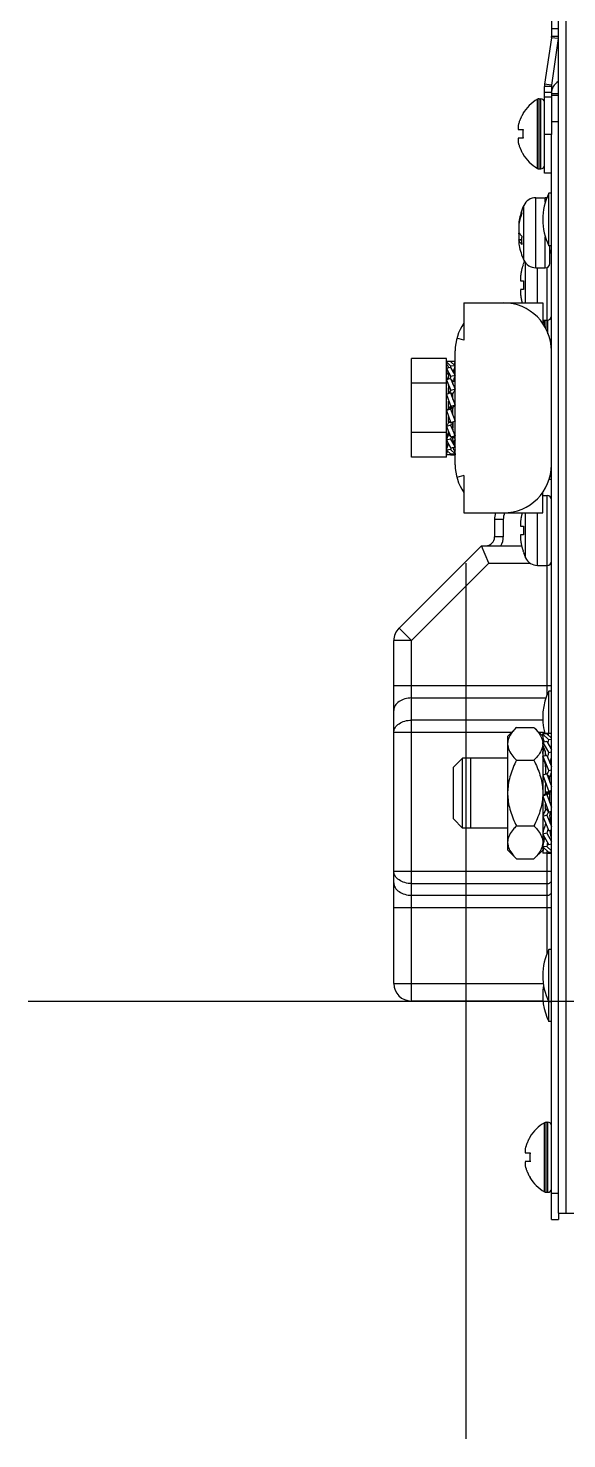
# Model space of a CAD drawing. Header units: millimetres. Extents: x 406 to 4339, y 342 to 2993.
# Drawn here: x 3631.4 to 3692.9, y 1548.9 to 1710 of the extents above; entities that cross this region are included whole.
import ezdxf

# ---------------------------------------------------------------- set-up
doc = ezdxf.new("R2010")
doc.units = ezdxf.units.MM
doc.header["$LTSCALE"] = 256.666667
doc.layers.get('0').update_dxf_attribs({"linetype": 'CONTINUOUS'})
doc.layers.add('ASSI', color=7, linetype='CONTINUOUS')
doc.layers.add('GEOM', color=7, linetype='CONTINUOUS')

msp = doc.modelspace()

# ---------------------------------------------------------------- linework, layer by layer
at = {"color": 7, "linetype": 'Continuous'}
for p, q in [((3691.94, 1574.67), (3691.94, 1974.77)), ((3691.14, 1936.1), (3691.14, 1709.97)), ((3691.92, 1708.84), (3691.15, 1703.54)), ((3691.14, 1703.39), (3691.14, 1697.91)), ((3687.86, 1700.27), (3687.9, 1700.27)), ((3687.35, 1698.47), (3687.9, 1698.47)), ((3687.9, 1697.47), (3687.35, 1697.47)), ((3687.9, 1695.67), (3687.86, 1695.67)), ((3687.69, 1689.02), (3687.69, 1689.03)), ((3687.4, 1687.78), (3687.46, 1687.78)), ((3687.4, 1687.48), (3687.41, 1687.48)), ((3687.4, 1686.54), (3687.53, 1686.54)), ((3687.4, 1685.9), (3687.73, 1685.9)), ((3687.4, 1685.85), (3687.73, 1685.85)), ((3687.93, 1683.17), (3687.95, 1683.17)), ((3687.6, 1681.17), (3687.95, 1681.17)), ((3687.95, 1680.17), (3687.6, 1680.17)), ((3681.14, 1678.67), (3681.14, 1674.39)), ((3681.14, 1678.67), (3690.14, 1678.67)), ((3690.14, 1678.67), (3690.14, 1676.33)), ((3681.14, 1674.39), (3680.34, 1674.61)), ((3680.14, 1660.17), (3680.14, 1673.17)), ((3675.14, 1661.02), (3675.14, 1672.32)), ((3679.14, 1672.32), (3675.14, 1672.32)), ((3679.14, 1661.02), (3679.14, 1672.32)), ((3679.15, 1672.02), (3680.13, 1672.02)), ((3679.62, 1671.96), (3679.15, 1671.91)), ((3679.15, 1671.91), (3679.66, 1671.42)), ((3679.15, 1671.48), (3679.24, 1671.56)), ((3679.62, 1671.27), (3679.15, 1671.16)), ((3679.15, 1671.16), (3679.66, 1670.26)), ((3679.2, 1670.97), (3679.21, 1670.95)), ((3679.21, 1670.95), (3679.25, 1670.86)), ((3679.25, 1670.86), (3679.29, 1670.77)), ((3679.29, 1671.46), (3679.29, 1671.45)), ((3679.29, 1671.45), (3679.31, 1671.43)), ((3679.29, 1670.77), (3679.32, 1670.68)), ((3679.31, 1671.43), (3679.32, 1671.4)), ((3679.32, 1671.4), (3679.33, 1671.38)), ((3679.33, 1671.38), (3679.34, 1671.35)), ((3679.34, 1671.35), (3679.35, 1671.33)), ((3679.35, 1671.33), (3679.35, 1671.31)), ((3679.35, 1671.31), (3679.36, 1671.28)), ((3679.36, 1671.28), (3679.37, 1671.26)), ((3679.37, 1671.26), (3679.37, 1671.24)), ((3679.37, 1671.24), (3679.38, 1671.22)), ((3679.62, 1671.96), (3680.13, 1671.48)), ((3679.62, 1671.27), (3680.13, 1670.37)), ((3680.13, 1671.48), (3679.66, 1671.42)), ((3679.96, 1670.67), (3680.02, 1670.83)), ((3680.02, 1670.83), (3680.09, 1670.97)), ((3680.13, 1671.16), (3680.08, 1671.18)), ((3679.14, 1669.49), (3675.14, 1669.49)), ((3679.22, 1669.67), (3679.14, 1669.67)), ((3679.15, 1670.37), (3679.32, 1670.67)), ((3679.62, 1670.03), (3679.15, 1669.88)), ((3679.15, 1669.88), (3679.66, 1668.66)), ((3679.16, 1669.82), (3679.15, 1669.88)), ((3679.16, 1669.82), (3679.23, 1669.66)), ((3679.23, 1669.66), (3679.3, 1669.46)), ((3679.3, 1669.46), (3679.36, 1669.28)), ((3679.32, 1670.68), (3679.35, 1670.59)), ((3679.35, 1670.59), (3679.37, 1670.49)), ((3679.36, 1669.28), (3679.39, 1669.11)), ((3679.37, 1670.49), (3679.38, 1670.4)), ((3679.38, 1670.4), (3679.39, 1670.31)), ((3679.39, 1670.31), (3679.39, 1670.23)), ((3679.39, 1669.95), (3679.39, 1670.23)), ((3679.39, 1669.95), (3679.39, 1670.15)), ((3679.54, 1670.02), (3679.57, 1670.08)), ((3679.62, 1670.03), (3680.13, 1668.81)), ((3680.13, 1670.37), (3679.66, 1670.26)), ((3679.89, 1669.68), (3679.87, 1669.68)), ((3679.89, 1669.64), (3679.88, 1669.64)), ((3679.89, 1669.61), (3679.89, 1669.68)), ((3679.89, 1669.64), (3679.89, 1669.67)), ((3680.14, 1669.67), (3679.89, 1669.67)), ((3679.89, 1669.38), (3679.89, 1669.61)), ((3679.89, 1669.38), (3679.89, 1669.59)), ((3680.13, 1669.88), (3679.99, 1669.92)), ((3680.06, 1669.67), (3680.12, 1669.82)), ((3680.12, 1669.82), (3680.13, 1669.88)), ((3679.62, 1668.37), (3679.15, 1668.21)), ((3679.15, 1668.21), (3679.66, 1666.82)), ((3679.39, 1669.11), (3679.39, 1668.94)), ((3679.39, 1668.94), (3679.39, 1668.29)), ((3679.39, 1668.29), (3679.39, 1668.94)), ((3679.62, 1668.37), (3680.13, 1666.99)), ((3680.13, 1668.81), (3679.66, 1668.66)), ((3679.89, 1668.29), (3679.77, 1668.29)), ((3679.89, 1668.25), (3679.85, 1668.25)), ((3679.89, 1668.25), (3679.89, 1668.29)), ((3679.89, 1668.21), (3679.89, 1668.29)), ((3679.89, 1667.64), (3679.89, 1668.21)), ((3679.89, 1667.64), (3679.89, 1668.2)), ((3679.62, 1666.52), (3679.15, 1666.35)), ((3679.15, 1666.35), (3679.66, 1664.96)), ((3679.39, 1666.67), (3679.39, 1667.45)), ((3679.39, 1666.62), (3679.39, 1667.45)), ((3679.89, 1666.71), (3679.39, 1666.71)), ((3679.89, 1666.67), (3679.39, 1666.67)), ((3679.39, 1666.62), (3679.39, 1666.62)), ((3679.89, 1666.62), (3679.39, 1666.62)), ((3679.62, 1666.52), (3680.13, 1665.13)), ((3680.13, 1666.99), (3679.66, 1666.82)), ((3679.89, 1666.67), (3679.89, 1666.72)), ((3679.89, 1666.62), (3679.89, 1666.71)), ((3679.89, 1665.88), (3679.89, 1666.62)), ((3679.89, 1665.88), (3679.89, 1666.6)), ((3679.62, 1664.68), (3679.15, 1664.53)), ((3679.15, 1664.53), (3679.66, 1663.31)), ((3679.39, 1665.09), (3679.39, 1665.69)), ((3679.39, 1665.04), (3679.39, 1665.69)), ((3679.44, 1665.09), (3679.39, 1665.09)), ((3679.52, 1665.04), (3679.39, 1665.04)), ((3679.62, 1664.68), (3680.13, 1663.46)), ((3680.13, 1665.13), (3679.66, 1664.96)), ((3679.89, 1665.04), (3679.89, 1664.39)), ((3679.89, 1664.39), (3679.89, 1665.04)), ((3679.9, 1664.22), (3679.89, 1664.39)), ((3679.14, 1663.84), (3675.14, 1663.84)), ((3679.39, 1663.67), (3679.14, 1663.67)), ((3679.16, 1663.52), (3679.15, 1663.46)), ((3679.29, 1663.41), (3679.15, 1663.46)), ((3679.62, 1663.08), (3679.15, 1662.97)), ((3679.15, 1662.97), (3679.66, 1662.06)), ((3679.21, 1663.64), (3679.16, 1663.52)), ((3679.22, 1663.67), (3679.21, 1663.64)), ((3679.39, 1663.7), (3679.39, 1663.95)), ((3679.39, 1663.66), (3679.39, 1663.95)), ((3679.4, 1663.7), (3679.39, 1663.7)), ((3679.41, 1663.66), (3679.39, 1663.66)), ((3679.62, 1663.08), (3680.13, 1662.17)), ((3680.13, 1663.46), (3679.66, 1663.31)), ((3679.77, 1663.34), (3679.73, 1663.29)), ((3679.89, 1663.38), (3679.89, 1663.18)), ((3679.89, 1663.18), (3679.89, 1663.38)), ((3679.9, 1662.92), (3679.89, 1663.18)), ((3679.92, 1664.06), (3679.9, 1664.22)), ((3679.95, 1662.71), (3679.9, 1662.92)), ((3679.98, 1663.88), (3679.92, 1664.06)), ((3679.96, 1662.66), (3680.13, 1662.97)), ((3680.06, 1663.68), (3679.98, 1663.88)), ((3680.12, 1663.52), (3680.06, 1663.68)), ((3680.14, 1663.67), (3680.06, 1663.67)), ((3680.12, 1663.52), (3680.13, 1663.46)), ((3679.21, 1662.16), (3679.15, 1662.17)), ((3679.62, 1661.91), (3679.15, 1661.85)), ((3679.15, 1661.85), (3679.66, 1661.37)), ((3679.62, 1661.32), (3679.15, 1661.32)), ((3679.21, 1662.38), (3679.2, 1662.36)), ((3679.24, 1662.46), (3679.21, 1662.38)), ((3679.28, 1662.54), (3679.24, 1662.46)), ((3679.31, 1662.62), (3679.28, 1662.54)), ((3679.32, 1662.66), (3679.31, 1662.62)), ((3679.62, 1661.91), (3680.13, 1661.43)), ((3679.62, 1661.32), (3680.13, 1661.32)), ((3680.13, 1662.17), (3679.66, 1662.06)), ((3680.13, 1661.43), (3679.66, 1661.37)), ((3679.94, 1662.01), (3679.92, 1662.12)), ((3680, 1661.87), (3679.94, 1662.01)), ((3680.02, 1662.51), (3679.95, 1662.71)), ((3680.09, 1662.36), (3680.02, 1662.51)), ((3680.05, 1661.77), (3680.13, 1661.85)), ((3679.14, 1661.02), (3675.14, 1661.02)), ((3681.14, 1658.94), (3680.34, 1658.72)), ((3681.14, 1658.94), (3681.14, 1654.67)), ((3691.14, 1658.47), (3690.84, 1658.47)), ((3691.14, 1658.79), (3690.95, 1658.79)), ((3690.14, 1654.67), (3690.14, 1657)), ((3681.14, 1654.67), (3690.14, 1654.67)), ((3687.6, 1653.17), (3687.95, 1653.17)), ((3687.95, 1652.17), (3687.6, 1652.17)), ((3687.95, 1650.17), (3687.93, 1650.17)), ((3686.14, 1629.17), (3687.14, 1630.17)), ((3686.14, 1616.16), (3686.14, 1629.17)), ((3687.14, 1630.17), (3689.14, 1630.17)), ((3689.14, 1630.17), (3690.14, 1629.17)), ((3690.37, 1629.59), (3689.73, 1629.59)), ((3690.14, 1629.52), (3691.14, 1629.52)), ((3690.61, 1629.45), (3690.14, 1629.4)), ((3690.14, 1629.4), (3690.83, 1628.75)), ((3690.14, 1629.17), (3690.14, 1624.7)), ((3690.14, 1628.81), (3690.22, 1628.88)), ((3690.61, 1629.45), (3691.14, 1628.96)), ((3690.61, 1628.57), (3690.14, 1628.46)), ((3690.14, 1628.46), (3690.83, 1627.26)), ((3690.14, 1627.37), (3690.33, 1627.7)), ((3690.28, 1627.84), (3690.32, 1627.74)), ((3690.32, 1627.74), (3690.34, 1627.65)), ((3690.34, 1627.65), (3690.37, 1627.56)), ((3690.37, 1627.56), (3690.39, 1627.47)), ((3690.39, 1627.47), (3690.41, 1627.39)), ((3690.41, 1627.39), (3690.42, 1627.3)), ((3690.42, 1627.3), (3690.44, 1627.22)), ((3690.47, 1626.93), (3690.47, 1627.41)), ((3690.61, 1628.57), (3691.14, 1627.64)), ((3691.14, 1628.79), (3690.83, 1628.75)), ((3691.14, 1627.33), (3690.83, 1627.26)), ((3681.94, 1618.67), (3681.94, 1626.67)), ((3686.14, 1626.67), (3681.94, 1626.67)), ((3687.14, 1626.42), (3689.14, 1626.42)), ((3690.61, 1626.98), (3690.14, 1626.83)), ((3690.14, 1626.83), (3690.83, 1625.2)), ((3690.19, 1626.62), (3690.14, 1626.83)), ((3690.18, 1626.67), (3690.14, 1626.67)), ((3690.18, 1626.67), (3690.14, 1626.67)), ((3690.18, 1626.67), (3690.14, 1626.67)), ((3690.19, 1626.62), (3690.22, 1626.53)), ((3690.22, 1626.53), (3690.28, 1626.36)), ((3690.28, 1626.36), (3690.34, 1626.19)), ((3690.34, 1626.19), (3690.38, 1626.03)), ((3690.38, 1626.03), (3690.41, 1625.89)), ((3690.41, 1625.89), (3690.44, 1625.75)), ((3690.44, 1627.22), (3690.45, 1627.15)), ((3690.44, 1625.75), (3690.45, 1625.63)), ((3690.45, 1627.15), (3690.45, 1627.07)), ((3690.45, 1627.07), (3690.46, 1627)), ((3690.46, 1627), (3690.46, 1626.93)), ((3690.47, 1625.93), (3690.47, 1624.81)), ((3690.61, 1626.98), (3691.14, 1625.72)), ((3690.61, 1624.87), (3690.14, 1624.7)), ((3690.14, 1624.7), (3690.83, 1622.85)), ((3690.14, 1624.67), (3690.14, 1619.98)), ((3690.15, 1624.67), (3690.28, 1624.32)), ((3690.28, 1624.32), (3690.34, 1624.14)), ((3690.34, 1624.14), (3690.39, 1623.99)), ((3690.45, 1625.63), (3690.46, 1625.51)), ((3690.46, 1625.51), (3690.47, 1625.4)), ((3690.47, 1625.4), (3690.47, 1625.29)), ((3690.61, 1624.87), (3691.14, 1623.43)), ((3691.14, 1625.3), (3690.83, 1625.2)), ((3690.97, 1624.5), (3690.9, 1624.5)), ((3690.93, 1624.44), (3690.97, 1624.44)), ((3690.97, 1623.9), (3690.97, 1624.5)), ((3690.61, 1622.49), (3690.14, 1622.32)), ((3690.39, 1623.99), (3690.43, 1623.87)), ((3690.43, 1623.87), (3690.45, 1623.79)), ((3690.45, 1623.79), (3690.46, 1623.73)), ((3690.46, 1623.73), (3690.47, 1623.68)), ((3690.47, 1623.68), (3690.47, 1623.62)), ((3690.47, 1623.62), (3690.47, 1623.54)), ((3690.47, 1622.58), (3690.47, 1623.54)), ((3690.97, 1622.76), (3690.47, 1622.76)), ((3690.47, 1622.74), (3690.97, 1622.74)), ((3690.97, 1622.67), (3690.47, 1622.67)), ((3690.47, 1622.6), (3690.97, 1622.6)), ((3690.97, 1622.58), (3690.47, 1622.58)), ((3690.61, 1622.49), (3691.14, 1621.05)), ((3691.14, 1622.96), (3690.83, 1622.85)), ((3690.97, 1621.79), (3690.97, 1622.76)), ((3690.14, 1622.32), (3690.83, 1620.47)), ((3690.47, 1620.83), (3690.47, 1621.43)), ((3690.47, 1620.89), (3690.51, 1620.89)), ((3690.54, 1620.83), (3690.47, 1620.83)), ((3690.97, 1621.72), (3690.97, 1621.79)), ((3690.97, 1621.65), (3690.97, 1621.72)), ((3690.98, 1621.6), (3690.97, 1621.65)), ((3690.99, 1621.53), (3690.98, 1621.6)), ((3691.02, 1621.45), (3690.99, 1621.53)), ((3691.06, 1621.31), (3691.02, 1621.45)), ((3691.13, 1621.1), (3691.06, 1621.31)), ((3691.14, 1621.07), (3691.13, 1621.1)), ((3690.61, 1620.13), (3690.14, 1619.98)), ((3690.14, 1619.98), (3690.83, 1618.35)), ((3690.14, 1619.97), (3690.14, 1616.16)), ((3690.61, 1620.13), (3691.14, 1618.87)), ((3691.14, 1620.58), (3690.83, 1620.47)), ((3690.97, 1620.52), (3690.97, 1620.15)), ((3690.98, 1619.85), (3690.97, 1620.15)), ((3691, 1619.56), (3690.98, 1619.85)), ((3691.07, 1619.26), (3691, 1619.56)), ((3691.14, 1619.02), (3691.07, 1619.26)), ((3686.14, 1618.67), (3681.94, 1618.67)), ((3687.14, 1618.91), (3689.14, 1618.91)), ((3690.31, 1618.67), (3690.14, 1618.67)), ((3690.31, 1618.67), (3690.14, 1618.67)), ((3690.31, 1618.67), (3690.14, 1618.67)), ((3690.25, 1618.47), (3690.14, 1618.5)), ((3690.61, 1618.08), (3690.14, 1617.97)), ((3690.14, 1617.97), (3690.83, 1616.76)), ((3690.33, 1617.63), (3690.28, 1617.5)), ((3690.61, 1618.08), (3691.14, 1617.14)), ((3691.14, 1618.45), (3690.83, 1618.35)), ((3690.99, 1618.28), (3690.98, 1618.4)), ((3691.06, 1617.82), (3690.99, 1618.28)), ((3691.14, 1617.54), (3691.06, 1617.82)), ((3691.11, 1617.64), (3691.14, 1617.7)), ((3686.14, 1616.16), (3687.14, 1615.16)), ((3689.14, 1615.16), (3690.14, 1616.16)), ((3690.19, 1616.86), (3690.14, 1616.87)), ((3690.61, 1616.58), (3690.14, 1616.52)), ((3690.14, 1616.52), (3690.83, 1615.88)), ((3690.61, 1616.58), (3691.14, 1616.08)), ((3691.14, 1616.83), (3690.83, 1616.76)), ((3687.14, 1615.16), (3689.14, 1615.16)), ((3690.61, 1615.82), (3690.14, 1615.82)), ((3690.61, 1615.82), (3691.14, 1615.82)), ((3691.14, 1615.92), (3690.83, 1615.88)), ((3688.66, 1583.37), (3688.7, 1583.37)), ((3688.15, 1581.57), (3688.7, 1581.57)), ((3688.7, 1580.57), (3688.15, 1580.57)), ((3688.7, 1578.77), (3688.66, 1578.77)), ((3691.94, 1574.67), (3691.94, 1573.97)), ((3691.94, 1574.67), (3692.84, 1574.67)), ((3692.84, 1574.67), (3693.74, 1574.67))]:
    msp.add_line(p, q, dxfattribs=at)
at = {"color": 9, "linetype": 'Continuous'}
for p, q in [((3692.84, 1574.67), (3692.84, 1974.87)), ((3691.94, 1709.97), (3691.14, 1709.97))]:
    msp.add_line(p, q, dxfattribs=at)
at = {"color": 1}
for p, q in [((3681.37, 1648.92), (3681.37, 1548.92)), ((3631.37, 1598.92), (3731.37, 1598.92))]:
    msp.add_line(p, q, dxfattribs=at)
at = {"color": 7, "linetype": 'Continuous'}
for centre, radius, start, end in [((3692.14, 1703.39), 1, 171.7233, 180), ((3691.94, 1697.79), 4.74, 154.4598, 155.4278), ((3691.94, 1697.79), 4.74, 153.3188, 154.4598), ((3691.94, 1697.78), 4.75, 151.9926, 153.3187), ((3691.95, 1697.78), 4.75, 151.0316, 151.9926), ((3691.95, 1697.78), 4.75, 148.4659, 151.0313), ((3689.3, 1698.72), 1.97, 175.714, 176.9766), ((3689.29, 1698.72), 1.96, 176.9771, 178.0037), ((3689.28, 1698.72), 1.95, 178.0037, 179.0738), ((3689.28, 1698.72), 1.95, 179.0741, 180.1995), ((3689.28, 1698.72), 1.95, 180.1995, 181.1541), ((3689.29, 1698.72), 1.95, 181.1545, 182.3767), ((3689.29, 1698.72), 1.96, 182.3765, 183.2159), ((3689.3, 1698.72), 1.97, 183.2167, 184.6016), ((3689.34, 1698.71), 2.01, 172.7256, 174.8598), ((3689.31, 1698.71), 1.98, 174.8627, 175.7144), ((3689.32, 1698.72), 1.98, 184.6009, 185.2558), ((3689.34, 1698.72), 2.01, 185.2585, 187.2741), ((3691.84, 1697.82), 4.64, 163.6036, 165.6824), ((3691.87, 1697.81), 4.67, 162.6228, 163.6051), ((3691.89, 1697.81), 4.68, 161.535, 162.6227), ((3691.9, 1697.8), 4.7, 159.4813, 161.5344), ((3691.91, 1697.8), 4.72, 158.9977, 159.4819), ((3691.92, 1697.79), 4.72, 157.4524, 158.9975), ((3691.93, 1697.79), 4.73, 156.6826, 157.4526), ((3691.93, 1697.79), 4.73, 155.4278, 156.6825), ((3691.65, 1697.97), 3.78, 174.9231, 175.7954), ((3691.64, 1697.97), 3.78, 175.7953, 177.4577), ((3691.66, 1697.97), 3.79, 172.4012, 174.9222), ((3689.3, 1697.22), 1.97, 175.3984, 176.7833), ((3689.29, 1697.22), 1.96, 176.7841, 177.6235), ((3689.29, 1697.22), 1.96, 177.6234, 178.8455), ((3689.28, 1697.22), 1.95, 178.8459, 180.9258), ((3689.28, 1697.22), 1.95, 180.9261, 181.9964), ((3689.29, 1697.22), 1.96, 181.9964, 183.0228), ((3689.3, 1697.22), 1.97, 183.0233, 184.286), ((3689.34, 1697.21), 2.01, 172.7259, 174.7415), ((3689.32, 1697.21), 1.98, 174.7442, 175.3991), ((3689.31, 1697.22), 1.98, 184.2856, 185.1372), ((3689.34, 1697.22), 2.01, 185.1401, 187.2744), ((3691.84, 1698.11), 4.64, 194.3176, 196.3964), ((3691.87, 1698.12), 4.67, 196.3949, 197.3772), ((3691.89, 1698.13), 4.68, 197.3773, 198.465), ((3691.9, 1698.13), 4.7, 198.4656, 200.5187), ((3691.64, 1697.97), 3.77, 177.4579, 182.5421), ((3691.64, 1697.97), 3.78, 182.5423, 184.2047), ((3691.65, 1697.97), 3.78, 184.2046, 185.0769), ((3691.66, 1697.97), 3.79, 185.0778, 187.5988), ((3691.91, 1698.14), 4.72, 200.5181, 201.0023), ((3691.92, 1698.14), 4.72, 201.0025, 202.5476), ((3691.93, 1698.14), 4.73, 202.5474, 203.3174), ((3691.93, 1698.14), 4.73, 203.3175, 204.5722), ((3691.94, 1698.15), 4.74, 204.5722, 205.5402), ((3691.94, 1698.15), 4.74, 205.5402, 206.6812), ((3691.94, 1698.15), 4.75, 206.6813, 208.0074), ((3691.95, 1698.15), 4.75, 208.0074, 208.9684), ((3691.95, 1698.15), 4.75, 208.9687, 211.5341), ((3693.67, 1686.64), 6.32, 159.6305, 172.4194), ((3693.65, 1686.99), 6.29, 162.5659, 169.5997), ((3693.65, 1686.99), 6.3, 161.2486, 162.5619), ((3693.66, 1686.99), 6.31, 159.6037, 161.1196), ((3688.58, 1689.02), 0.848, 172.04, 179.9801), ((3688.59, 1689.02), 0.857, 180.0614, 191.5795), ((3688.6, 1689.01), 0.871, 168.4455, 172.0422), ((3693.7, 1686.98), 6.35, 169.6074, 172.8275), ((3688.92, 1687.63), 1.52, 174.3606, 185.6394), ((3693.75, 1686.64), 6.4, 172.433, 172.8233), ((3694.35, 1687.11), 6.95, 177.3586, 182.6414), ((3694.35, 1686.22), 6.95, 177.3586, 182.6414), ((3693.75, 1686.7), 6.4, 187.1767, 187.567), ((3688.92, 1685.71), 1.52, 174.3606, 185.6394), ((3693.7, 1686.35), 6.35, 187.1725, 190.3926), ((3694.07, 1685.81), 6.34, 175.7491, 179.6108), ((3694.07, 1685.81), 6.34, 179.6091, 184.2502), ((3694.66, 1680.83), 7.11, 170.1363, 171.1566), ((3694.64, 1680.84), 7.09, 169.4225, 170.136), ((3694.62, 1680.84), 7.07, 168.5614, 169.4226), ((3694.61, 1680.84), 7.05, 167.7318, 168.5614), ((3694.6, 1680.85), 7.04, 166.9892, 167.7318), ((3694.59, 1680.85), 7.04, 166.0152, 166.9892), ((3694.58, 1680.85), 7.03, 165.4251, 166.0151), ((3694.58, 1680.85), 7.02, 164.2196, 165.4252), ((3694.57, 1680.85), 7.02, 163.8662, 164.2195), ((3694.57, 1680.85), 7.01, 162.3069, 163.8662), ((3694.56, 1680.86), 7.01, 160.741, 162.3068), ((3694.75, 1680.82), 7.19, 171.7052, 173.2535), ((3691.79, 1681.42), 4.2, 176.6174, 178.2884), ((3691.85, 1681.42), 4.26, 178.2856, 179.1489), ((3691.87, 1681.42), 4.28, 179.1489, 179.9722), ((3691.87, 1681.42), 4.27, 179.9713, 181.1104), ((3691.85, 1681.42), 4.25, 181.1109, 181.6717), ((3691.8, 1681.41), 4.2, 181.6686, 183.3824), ((3694.69, 1680.83), 7.14, 171.1563, 171.7036), ((3695.11, 1680.67), 7.18, 178.0663, 178.667), ((3695.12, 1680.67), 7.18, 178.667, 181.333), ((3695.11, 1680.67), 7.18, 181.333, 181.9337), ((3695.09, 1680.67), 7.16, 176.0031, 177.3352), ((3695.1, 1680.67), 7.17, 177.335, 178.0663), ((3691.8, 1679.92), 4.2, 176.6176, 178.3314), ((3691.85, 1679.92), 4.25, 178.3283, 178.8891), ((3691.87, 1679.92), 4.27, 178.8896, 180.0287), ((3691.87, 1679.92), 4.28, 180.0278, 180.8511), ((3691.85, 1679.92), 4.26, 180.8511, 181.7144), ((3691.79, 1679.91), 4.2, 181.7116, 183.3826), ((3694.75, 1680.51), 7.19, 186.7465, 188.2948), ((3694.69, 1680.5), 7.14, 188.2964, 188.8437), ((3694.66, 1680.5), 7.11, 188.8434, 189.8637), ((3694.64, 1680.5), 7.09, 189.864, 190.5775), ((3694.62, 1680.49), 7.07, 190.5774, 191.4385), ((3694.61, 1680.49), 7.05, 191.4386, 192.2682), ((3694.6, 1680.49), 7.04, 192.2682, 193.0108), ((3694.59, 1680.49), 7.04, 193.0108, 193.9848), ((3695.1, 1680.67), 7.17, 181.9337, 182.665), ((3695.09, 1680.67), 7.16, 182.6648, 183.9969), ((3685.64, 1673.17), 5.5, 0, 90), ((3694.58, 1680.48), 7.03, 193.9849, 194.5749), ((3694.58, 1680.48), 7.02, 194.5749, 194.9842), ((3685.64, 1673.17), 5.5, 144.9032, 180), ((3682.58, 1667.92), 3.7, 145.3341, 145.858), ((3679.89, 1665.78), 0.831, 241.4404, 243.4233), ((3683.34, 1660.77), 4.4, 145.163, 145.448), ((3678.74, 1661.69), 1.42, 17.2937, 19.0364), ((3685.64, 1660.17), 5.5, 180, 215.0968), ((3685.64, 1660.17), 5.5, 270, 360), ((3694.58, 1652.85), 7.02, 165.0158, 165.4251), ((3694.75, 1652.82), 7.19, 171.7052, 173.2535), ((3691.79, 1653.42), 4.2, 176.6174, 178.2884), ((3691.85, 1653.42), 4.26, 178.2856, 179.1489), ((3691.87, 1653.42), 4.28, 179.1489, 179.9722), ((3691.87, 1653.42), 4.27, 179.9713, 181.1104), ((3691.85, 1653.42), 4.25, 181.1109, 181.6717), ((3691.8, 1653.41), 4.2, 181.6686, 183.3824), ((3694.69, 1652.83), 7.14, 171.1563, 171.7036), ((3694.66, 1652.83), 7.11, 170.1363, 171.1566), ((3694.64, 1652.84), 7.09, 169.4225, 170.136), ((3694.62, 1652.84), 7.07, 168.5614, 169.4226), ((3694.61, 1652.84), 7.05, 167.7318, 168.5614), ((3694.6, 1652.85), 7.04, 166.9892, 167.7318), ((3694.59, 1652.85), 7.04, 166.0152, 166.9892), ((3694.58, 1652.85), 7.03, 165.4251, 166.0151), ((3695.09, 1652.67), 7.16, 176.0031, 177.3352), ((3691.8, 1651.92), 4.2, 176.6176, 178.3314), ((3691.85, 1651.92), 4.25, 178.3283, 178.8891), ((3691.87, 1651.92), 4.27, 178.8896, 180.0287), ((3691.87, 1651.92), 4.28, 180.0278, 180.8511), ((3691.85, 1651.92), 4.26, 180.8511, 181.7144), ((3691.79, 1651.91), 4.2, 181.7116, 183.3826), ((3694.75, 1652.51), 7.19, 186.7465, 188.2948), ((3694.69, 1652.5), 7.14, 188.2964, 188.8437), ((3695.11, 1652.67), 7.18, 178.0663, 178.667), ((3695.12, 1652.67), 7.18, 178.667, 180), ((3695.12, 1652.67), 7.18, 180, 181.333), ((3695.11, 1652.67), 7.18, 181.333, 181.9337), ((3695.1, 1652.67), 7.17, 177.335, 178.0663), ((3695.1, 1652.67), 7.17, 181.9337, 182.665), ((3695.09, 1652.67), 7.16, 182.6648, 183.9969), ((3694.66, 1652.5), 7.11, 188.8434, 189.8637), ((3694.64, 1652.5), 7.09, 189.864, 190.5775), ((3694.62, 1652.49), 7.07, 190.5774, 191.4385), ((3694.61, 1652.49), 7.05, 191.4386, 192.2682), ((3694.6, 1652.49), 7.04, 192.2682, 193.0108), ((3694.59, 1652.49), 7.04, 193.0108, 193.9848), ((3694.58, 1652.48), 7.03, 193.9849, 194.5749), ((3694.58, 1652.48), 7.02, 194.5748, 195.7804), ((3694.57, 1652.48), 7.02, 195.7805, 196.1338), ((3694.57, 1652.48), 7.01, 196.1338, 197.6931), ((3694.56, 1652.48), 7.01, 197.6932, 199.259), ((3692.39, 1629.59), 2.25, 181.8867, 184.9396), ((3687.93, 1627), 2.55, 9.3348, 12.1301), ((3703.65, 1623.37), 13.27, 160.7319, 160.9542), ((3694.14, 1622.24), 4.38, 143.3408, 143.5299), ((3698.66, 1618.87), 10.02, 143.1481, 143.3233), ((3690.45, 1624.19), 0.554, 31.725, 32.7051), ((3690.99, 1621.15), 0.554, 211.7476, 212.6742), ((3682.84, 1626.42), 9.94, 323.117, 323.2975), ((3687.35, 1623.06), 4.32, 323.3162, 323.5082), ((3693.31, 1616.27), 3.18, 168.5659, 169.2415), ((3692.39, 1615.74), 2.25, 175.0604, 178.1133), ((3692.64, 1580.92), 4.64, 163.6036, 165.6824), ((3692.67, 1580.91), 4.67, 162.6228, 163.6051), ((3692.69, 1580.91), 4.68, 161.535, 162.6227), ((3692.7, 1580.9), 4.7, 159.4813, 161.5344), ((3692.71, 1580.9), 4.72, 158.9977, 159.4819), ((3692.72, 1580.89), 4.72, 157.4524, 158.9975), ((3692.73, 1580.89), 4.73, 156.6826, 157.4526), ((3692.73, 1580.89), 4.73, 155.4278, 156.6825), ((3692.74, 1580.89), 4.74, 154.4598, 155.4278), ((3692.74, 1580.89), 4.74, 153.3188, 154.4598), ((3692.74, 1580.88), 4.75, 151.9926, 153.3187), ((3692.75, 1580.88), 4.75, 151.0316, 151.9926), ((3692.75, 1580.88), 4.75, 148.4659, 151.0313), ((3690.1, 1581.82), 1.97, 175.714, 176.9766), ((3690.09, 1581.82), 1.96, 176.9771, 178.0037), ((3690.08, 1581.82), 1.95, 178.0037, 179.0738), ((3690.08, 1581.82), 1.95, 179.0741, 180.1995), ((3690.08, 1581.82), 1.95, 180.1995, 181.1541), ((3690.09, 1581.82), 1.95, 181.1545, 182.3767), ((3690.09, 1581.82), 1.96, 182.3765, 183.2159), ((3690.1, 1581.82), 1.97, 183.2167, 184.6016), ((3690.14, 1581.81), 2.01, 172.7256, 174.8598), ((3690.11, 1581.81), 1.98, 174.8627, 175.7144), ((3690.12, 1581.82), 1.98, 184.6009, 185.2558), ((3690.14, 1581.82), 2.01, 185.2585, 187.2741), ((3690.14, 1580.31), 2.01, 172.7259, 174.7415), ((3692.44, 1581.07), 3.77, 177.4579, 182.5421), ((3692.45, 1581.07), 3.78, 174.9231, 175.7954), ((3692.44, 1581.07), 3.78, 175.7953, 177.4577), ((3692.44, 1581.07), 3.78, 182.5423, 184.2047), ((3692.45, 1581.07), 3.78, 184.2046, 185.0769), ((3692.46, 1581.07), 3.79, 172.4012, 174.9222), ((3692.46, 1581.07), 3.79, 185.0778, 187.5988), ((3690.1, 1580.32), 1.97, 175.3984, 176.7833), ((3690.09, 1580.32), 1.96, 176.7841, 177.6235), ((3690.09, 1580.32), 1.96, 177.6234, 178.8455), ((3690.08, 1580.32), 1.95, 178.8459, 180.9258), ((3690.08, 1580.32), 1.95, 180.9261, 181.9964), ((3690.09, 1580.32), 1.96, 181.9964, 183.0228), ((3690.1, 1580.32), 1.97, 183.0233, 184.286), ((3690.12, 1580.31), 1.98, 174.7442, 175.3991), ((3690.11, 1580.32), 1.98, 184.2856, 185.1372), ((3690.14, 1580.32), 2.01, 185.1401, 187.2744), ((3692.64, 1581.21), 4.64, 194.3176, 196.3964), ((3692.67, 1581.22), 4.67, 196.3949, 197.3772), ((3692.69, 1581.23), 4.68, 197.3773, 198.465), ((3692.7, 1581.23), 4.7, 198.4656, 200.5187), ((3692.71, 1581.24), 4.72, 200.5181, 201.0023), ((3692.72, 1581.24), 4.72, 201.0025, 202.5476), ((3692.73, 1581.24), 4.73, 202.5474, 203.3174), ((3692.73, 1581.24), 4.73, 203.3175, 204.5722), ((3692.74, 1581.25), 4.74, 204.5722, 205.5402), ((3692.74, 1581.25), 4.74, 205.5402, 206.6812), ((3692.74, 1581.25), 4.75, 206.6813, 208.0074), ((3692.75, 1581.25), 4.75, 208.0074, 208.9684), ((3692.75, 1581.25), 4.75, 208.9687, 211.5341)]:
    msp.add_arc(centre, radius, start, end, dxfattribs=at)
for points in [[(3687.4, 1686.79), (3687.42, 1686.75), (3687.44, 1686.71), (3687.46, 1686.67)], [(3687.4, 1686.54), (3687.42, 1686.58), (3687.44, 1686.63), (3687.46, 1686.67)], [(3679.16, 1671.91), (3679.15, 1671.94), (3679.15, 1671.98), (3679.15, 1672.02)], [(3679.21, 1671.18), (3679.18, 1671.28), (3679.15, 1671.38), (3679.15, 1671.48)], [(3679.29, 1671.46), (3679.27, 1671.49), (3679.25, 1671.53), (3679.24, 1671.56)], [(3679.91, 1670.77), (3679.95, 1670.91), (3680.03, 1671.04), (3680.08, 1671.18)], [(3679.93, 1670.73), (3679.98, 1670.81), (3680.05, 1670.89), (3680.09, 1670.97)], [(3680.03, 1671.58), (3680.07, 1671.69), (3680.11, 1671.79), (3680.13, 1671.91)], [(3680.08, 1671.18), (3680.11, 1671.27), (3680.13, 1671.38), (3680.13, 1671.48)], [(3680.13, 1671.91), (3680.13, 1671.94), (3680.13, 1671.98), (3680.13, 1672.02)], [(3679.89, 1669.59), (3679.89, 1669.62), (3679.88, 1669.65), (3679.87, 1669.68)], [(3679.96, 1669.67), (3679.99, 1669.69), (3680.02, 1669.71), (3680.05, 1669.73)], [(3680.05, 1669.73), (3680.08, 1669.75), (3680.11, 1669.78), (3680.12, 1669.82)], [(3679.81, 1668.27), (3679.8, 1668.28), (3679.78, 1668.29), (3679.77, 1668.29)], [(3679.85, 1668.25), (3679.84, 1668.26), (3679.82, 1668.26), (3679.81, 1668.27)], [(3679.43, 1665.09), (3679.45, 1665.08), (3679.47, 1665.06), (3679.49, 1665.05)], [(3679.22, 1663.59), (3679.2, 1663.57), (3679.17, 1663.55), (3679.16, 1663.52)], [(3679.33, 1663.67), (3679.29, 1663.64), (3679.26, 1663.62), (3679.22, 1663.59)], [(3679.39, 1663.74), (3679.39, 1663.71), (3679.4, 1663.68), (3679.41, 1663.66)], [(3679.21, 1662.16), (3679.18, 1662.06), (3679.15, 1661.95), (3679.15, 1661.85)], [(3679.16, 1661.43), (3679.15, 1661.39), (3679.15, 1661.35), (3679.15, 1661.32)], [(3679.26, 1661.75), (3679.21, 1661.65), (3679.17, 1661.54), (3679.16, 1661.43)], [(3679.36, 1662.6), (3679.31, 1662.52), (3679.24, 1662.45), (3679.2, 1662.36)], [(3680, 1661.87), (3680.02, 1661.84), (3680.03, 1661.81), (3680.05, 1661.77)], [(3680.09, 1662.12), (3680.12, 1662.03), (3680.13, 1661.94), (3680.13, 1661.85)], [(3680.13, 1661.43), (3680.13, 1661.39), (3680.13, 1661.35), (3680.13, 1661.32)], [(3690.16, 1629.17), (3690.15, 1629.25), (3690.15, 1629.32), (3690.14, 1629.4)], [(3690.22, 1628.88), (3690.2, 1628.98), (3690.18, 1629.08), (3690.16, 1629.17)], [(3690.32, 1628.5), (3690.28, 1628.63), (3690.25, 1628.76), (3690.22, 1628.88)], [(3690.8, 1629.29), (3690.81, 1629.36), (3690.82, 1629.44), (3690.83, 1629.52)], [(3690.18, 1628.47), (3690.16, 1628.58), (3690.15, 1628.7), (3690.14, 1628.81)], [(3690.25, 1626.87), (3690.2, 1627.03), (3690.15, 1627.2), (3690.14, 1627.37)], [(3690.28, 1627.84), (3690.25, 1627.94), (3690.21, 1628.05), (3690.18, 1628.17)], [(3690.47, 1627.14), (3690.47, 1627.23), (3690.46, 1627.32), (3690.45, 1627.41)], [(3691.07, 1627.76), (3691.1, 1627.84), (3691.12, 1627.93), (3691.14, 1628.02)], [(3690.17, 1618.67), (3690.16, 1618.62), (3690.15, 1618.56), (3690.14, 1618.5)], [(3690.25, 1618.47), (3690.2, 1618.31), (3690.15, 1618.14), (3690.14, 1617.97)], [(3690.14, 1616.9), (3690.13, 1616.78), (3690.11, 1616.66), (3690.07, 1616.54)], [(3690.18, 1616.86), (3690.16, 1616.75), (3690.15, 1616.64), (3690.14, 1616.52)], [(3690.16, 1616.16), (3690.15, 1616.09), (3690.15, 1616.01), (3690.14, 1615.94)], [(3690.18, 1616.16), (3690.17, 1616.08), (3690.16, 1616.01), (3690.15, 1615.94)], [(3690.22, 1616.45), (3690.2, 1616.35), (3690.18, 1616.26), (3690.16, 1616.16)], [(3690.28, 1617.5), (3690.25, 1617.39), (3690.21, 1617.28), (3690.18, 1617.17)], [(3690.24, 1616.43), (3690.21, 1616.34), (3690.19, 1616.25), (3690.18, 1616.16)], [(3690.64, 1616.05), (3690.63, 1615.97), (3690.62, 1615.89), (3690.61, 1615.82)]]:
    msp.add_open_spline(points, degree=3, dxfattribs=at)
for points, knots in [([(3687.75, 1685.34), (3687.71, 1685.38), (3687.57, 1685.53), (3687.45, 1685.71), (3687.4, 1685.85)], [0, 0, 0, 0, 0.276339, 1, 1, 1, 1]), ([(3687.46, 1686.67), (3687.47, 1686.63), (3687.55, 1686.49), (3687.66, 1686.37), (3687.75, 1686.28)], [0, 0, 0, 0, 0.231936, 1, 1, 1, 1]), ([(3679.24, 1671.56), (3679.22, 1671.59), (3679.18, 1671.7), (3679.15, 1671.82), (3679.15, 1671.91)], [0, 0, 0, 0, 0.243423, 1, 1, 1, 1]), ([(3679.2, 1670.97), (3679.18, 1671.02), (3679.16, 1671.08), (3679.15, 1671.15), (3679.15, 1671.16)], [0, 0, 0, 0, 0.735675, 1, 1, 1, 1]), ([(3679.61, 1671.27), (3679.62, 1671.29), (3679.64, 1671.34), (3679.66, 1671.39), (3679.66, 1671.42)], [0, 0, 0, 0, 0.333914, 1, 1, 1, 1]), ([(3679.65, 1671.94), (3679.65, 1671.95), (3679.66, 1671.97), (3679.66, 1672), (3679.66, 1672.02)], [0, 0, 0, 0, 0.307876, 1, 1, 1, 1]), ([(3680.05, 1671.56), (3680.06, 1671.59), (3680.11, 1671.7), (3680.13, 1671.82), (3680.13, 1671.91)], [0, 0, 0, 0, 0.243527, 1, 1, 1, 1]), ([(3680.09, 1670.97), (3680.11, 1671.02), (3680.13, 1671.08), (3680.13, 1671.15), (3680.13, 1671.16)], [0, 0, 0, 0, 0.735801, 1, 1, 1, 1]), ([(3679.29, 1669.92), (3679.27, 1669.96), (3679.21, 1670.1), (3679.15, 1670.25), (3679.15, 1670.37)], [0, 0, 0, 0, 0.263542, 1, 1, 1, 1]), ([(3679.57, 1670.08), (3679.6, 1670.11), (3679.64, 1670.17), (3679.66, 1670.23), (3679.66, 1670.26)], [0, 0, 0, 0, 0.632582, 1, 1, 1, 1]), ([(3679.87, 1669.68), (3679.84, 1669.74), (3679.76, 1669.84), (3679.67, 1669.93), (3679.64, 1669.98)], [0, 0, 0, 0, 0.564786, 1, 1, 1, 1]), ([(3679.89, 1669.67), (3679.89, 1669.71), (3679.93, 1669.8), (3679.97, 1669.88), (3679.99, 1669.92)], [0, 0, 0, 0, 0.487361, 1, 1, 1, 1]), ([(3679.99, 1669.92), (3680.01, 1669.96), (3680.08, 1670.1), (3680.13, 1670.25), (3680.13, 1670.37)], [0, 0, 0, 0, 0.263741, 1, 1, 1, 1]), ([(3679.39, 1668.29), (3679.39, 1668.34), (3679.44, 1668.43), (3679.55, 1668.52), (3679.62, 1668.59), (3679.66, 1668.64), (3679.66, 1668.66)], [0, 0, 0, 0, 0.313522, 0.617979, 0.870369, 1, 1, 1, 1]), ([(3679.77, 1668.29), (3679.74, 1668.31), (3679.69, 1668.33), (3679.63, 1668.36), (3679.62, 1668.37)], [0, 0, 0, 0, 0.682265, 1, 1, 1, 1]), ([(3679.89, 1668.2), (3679.89, 1668.2), (3679.89, 1668.22), (3679.87, 1668.24), (3679.85, 1668.25)], [0, 0, 0, 0, 0.186456, 1, 1, 1, 1]), ([(3679.89, 1668.29), (3679.89, 1668.31), (3679.92, 1668.36), (3679.97, 1668.44), (3680.04, 1668.55), (3680.11, 1668.67), (3680.13, 1668.76), (3680.13, 1668.81)], [0, 0, 0, 0, 0.116261, 0.247957, 0.52371, 0.785178, 1, 1, 1, 1]), ([(3679.39, 1666.62), (3679.39, 1666.6), (3679.37, 1666.58), (3679.32, 1666.54), (3679.25, 1666.48), (3679.19, 1666.41), (3679.15, 1666.37), (3679.15, 1666.35)], [0, 0, 0, 0, 0.102993, 0.246936, 0.559924, 0.835552, 1, 1, 1, 1]), ([(3679.39, 1666.72), (3679.39, 1666.74), (3679.47, 1666.76), (3679.53, 1666.77), (3679.6, 1666.79), (3679.63, 1666.8), (3679.65, 1666.81), (3679.66, 1666.81), (3679.66, 1666.82)], [0, 0, 0, 0, 0.234722, 0.591057, 0.75759, 0.887532, 0.968178, 1, 1, 1, 1]), ([(3679.89, 1666.62), (3679.89, 1666.59), (3679.82, 1666.57), (3679.75, 1666.56), (3679.69, 1666.54), (3679.65, 1666.53), (3679.63, 1666.53), (3679.62, 1666.52), (3679.62, 1666.52)], [0, 0, 0, 0, 0.234215, 0.591078, 0.75691, 0.887891, 0.968257, 1, 1, 1, 1]), ([(3679.89, 1666.72), (3679.89, 1666.73), (3679.92, 1666.75), (3679.97, 1666.8), (3680.04, 1666.86), (3680.1, 1666.92), (3680.13, 1666.97), (3680.13, 1666.99)], [0, 0, 0, 0, 0.103277, 0.247311, 0.560657, 0.83546, 1, 1, 1, 1]), ([(3679.39, 1665.04), (3679.39, 1665.02), (3679.37, 1664.97), (3679.32, 1664.89), (3679.25, 1664.78), (3679.18, 1664.66), (3679.15, 1664.57), (3679.15, 1664.53)], [0, 0, 0, 0, 0.116098, 0.247815, 0.523315, 0.785232, 1, 1, 1, 1]), ([(3679.39, 1665.14), (3679.39, 1665.13), (3679.4, 1665.11), (3679.42, 1665.1), (3679.43, 1665.09)], [0, 0, 0, 0, 0.191218, 1, 1, 1, 1]), ([(3679.52, 1665.04), (3679.55, 1665.02), (3679.6, 1665), (3679.66, 1664.98), (3679.66, 1664.96)], [0, 0, 0, 0, 0.681527, 1, 1, 1, 1]), ([(3679.89, 1665.04), (3679.89, 1664.99), (3679.84, 1664.9), (3679.74, 1664.82), (3679.66, 1664.75), (3679.62, 1664.7), (3679.62, 1664.68)], [0, 0, 0, 0, 0.31304, 0.617988, 0.870702, 1, 1, 1, 1]), ([(3679.29, 1663.41), (3679.27, 1663.37), (3679.21, 1663.23), (3679.15, 1663.08), (3679.15, 1662.97)], [0, 0, 0, 0, 0.263535, 1, 1, 1, 1]), ([(3679.39, 1663.66), (3679.39, 1663.62), (3679.35, 1663.53), (3679.31, 1663.45), (3679.29, 1663.41)], [0, 0, 0, 0, 0.486608, 1, 1, 1, 1]), ([(3679.41, 1663.66), (3679.44, 1663.59), (3679.52, 1663.49), (3679.61, 1663.4), (3679.64, 1663.36)], [0, 0, 0, 0, 0.565636, 1, 1, 1, 1]), ([(3679.72, 1663.27), (3679.69, 1663.23), (3679.65, 1663.17), (3679.62, 1663.1), (3679.62, 1663.08)], [0, 0, 0, 0, 0.634587, 1, 1, 1, 1]), ([(3679.99, 1663.41), (3680.01, 1663.37), (3680.08, 1663.23), (3680.13, 1663.08), (3680.13, 1662.97)], [0, 0, 0, 0, 0.263741, 1, 1, 1, 1]), ([(3679.2, 1662.36), (3679.18, 1662.32), (3679.16, 1662.25), (3679.15, 1662.19), (3679.15, 1662.17)], [0, 0, 0, 0, 0.735675, 1, 1, 1, 1]), ([(3679.24, 1661.77), (3679.22, 1661.74), (3679.18, 1661.64), (3679.15, 1661.52), (3679.15, 1661.43)], [0, 0, 0, 0, 0.243421, 1, 1, 1, 1]), ([(3679.38, 1662.57), (3679.36, 1662.5), (3679.29, 1662.36), (3679.23, 1662.23), (3679.21, 1662.16)], [0, 0, 0, 0, 0.498988, 1, 1, 1, 1]), ([(3679.67, 1662.06), (3679.66, 1662.05), (3679.64, 1662), (3679.62, 1661.95), (3679.62, 1661.91)], [0, 0, 0, 0, 0.333104, 1, 1, 1, 1]), ([(3679.64, 1661.39), (3679.63, 1661.39), (3679.63, 1661.36), (3679.62, 1661.34), (3679.62, 1661.32)], [0, 0, 0, 0, 0.309257, 1, 1, 1, 1]), ([(3680.05, 1661.77), (3680.06, 1661.74), (3680.11, 1661.64), (3680.13, 1661.52), (3680.13, 1661.43)], [0, 0, 0, 0, 0.243538, 1, 1, 1, 1]), ([(3680.09, 1662.36), (3680.11, 1662.32), (3680.13, 1662.25), (3680.13, 1662.19), (3680.13, 1662.17)], [0, 0, 0, 0, 0.735799, 1, 1, 1, 1]), ([(3687.14, 1630.17), (3687.01, 1630.04), (3686.55, 1629.55), (3686.18, 1628.92), (3686.14, 1628.43)], [0, 0, 0, 0, 0.277234, 1, 1, 1, 1]), ([(3689.14, 1630.17), (3689.28, 1630.04), (3689.73, 1629.55), (3690.1, 1628.92), (3690.14, 1628.43)], [0, 0, 0, 0, 0.277234, 1, 1, 1, 1]), ([(3686.14, 1628.16), (3686.16, 1628.01), (3686.25, 1627.61), (3686.59, 1627.01), (3686.95, 1626.62), (3687.14, 1626.42)], [0, 0, 0, 0, 0.227076, 0.594171, 1, 1, 1, 1]), ([(3690.14, 1628.16), (3690.13, 1628.01), (3690.04, 1627.61), (3689.69, 1627.01), (3689.34, 1626.62), (3689.14, 1626.42)], [0, 0, 0, 0, 0.227076, 0.594171, 1, 1, 1, 1]), ([(3690.18, 1628.17), (3690.18, 1628.19), (3690.16, 1628.29), (3690.15, 1628.39), (3690.14, 1628.46)], [0, 0, 0, 0, 0.240348, 1, 1, 1, 1]), ([(3690.75, 1628.34), (3690.76, 1628.38), (3690.79, 1628.51), (3690.82, 1628.65), (3690.83, 1628.75)], [0, 0, 0, 0, 0.265232, 1, 1, 1, 1]), ([(3687.14, 1626.42), (3686.87, 1625.88), (3686.39, 1624.75), (3686.17, 1623.54), (3686.14, 1622.94)], [0, 0, 0, 0, 0.500276, 1, 1, 1, 1]), ([(3689.14, 1626.42), (3689.41, 1625.88), (3689.89, 1624.75), (3690.12, 1623.54), (3690.14, 1622.94)], [0, 0, 0, 0, 0.500276, 1, 1, 1, 1]), ([(3690.69, 1626.8), (3690.71, 1626.84), (3690.77, 1626.99), (3690.82, 1627.14), (3690.83, 1627.26)], [0, 0, 0, 0, 0.272492, 1, 1, 1, 1]), ([(3690.97, 1626.1), (3690.98, 1626.15), (3691.01, 1626.36), (3691.09, 1626.56), (3691.14, 1626.72)], [0, 0, 0, 0, 0.221947, 1, 1, 1, 1]), ([(3690.91, 1624.49), (3690.87, 1624.56), (3690.77, 1624.67), (3690.65, 1624.77), (3690.62, 1624.83)], [0, 0, 0, 0, 0.54937, 1, 1, 1, 1]), ([(3690.65, 1624.88), (3690.69, 1624.93), (3690.76, 1625.03), (3690.82, 1625.15), (3690.83, 1625.2)], [0, 0, 0, 0, 0.551553, 1, 1, 1, 1]), ([(3690.97, 1624.33), (3690.97, 1624.34), (3690.96, 1624.4), (3690.94, 1624.44), (3690.92, 1624.48)], [0, 0, 0, 0, 0.225635, 1, 1, 1, 1]), ([(3690.97, 1624.5), (3690.97, 1624.57), (3691.03, 1624.72), (3691.1, 1624.86), (3691.14, 1624.94)], [0, 0, 0, 0, 0.427975, 1, 1, 1, 1]), ([(3690.47, 1622.58), (3690.47, 1622.57), (3690.45, 1622.56), (3690.42, 1622.54), (3690.38, 1622.51), (3690.3, 1622.46), (3690.23, 1622.41), (3690.17, 1622.35), (3690.15, 1622.33), (3690.14, 1622.32)], [0, 0, 0, 0, 0.041765, 0.13152, 0.262646, 0.422707, 0.76667, 0.909843, 1, 1, 1, 1]), ([(3690.47, 1622.76), (3690.47, 1622.77), (3690.55, 1622.78), (3690.64, 1622.8), (3690.74, 1622.81), (3690.8, 1622.83), (3690.82, 1622.84), (3690.83, 1622.85)], [0, 0, 0, 0, 0.152529, 0.471175, 0.810329, 0.933541, 1, 1, 1, 1]), ([(3690.97, 1622.58), (3690.97, 1622.56), (3690.89, 1622.55), (3690.8, 1622.54), (3690.7, 1622.52), (3690.64, 1622.5), (3690.62, 1622.49), (3690.61, 1622.49)], [0, 0, 0, 0, 0.152568, 0.471155, 0.810277, 0.933597, 1, 1, 1, 1]), ([(3690.97, 1622.76), (3690.97, 1622.76), (3690.99, 1622.78), (3691.03, 1622.8), (3691.08, 1622.84), (3691.12, 1622.86), (3691.14, 1622.88)], [0, 0, 0, 0, 0.098733, 0.31578, 0.628414, 1, 1, 1, 1]), ([(3686.14, 1622.4), (3686.17, 1621.79), (3686.39, 1620.58), (3686.87, 1619.46), (3687.14, 1618.91)], [0, 0, 0, 0, 0.499725, 1, 1, 1, 1]), ([(3690.14, 1622.4), (3690.12, 1621.79), (3689.89, 1620.58), (3689.41, 1619.46), (3689.14, 1618.91)], [0, 0, 0, 0, 0.499725, 1, 1, 1, 1]), ([(3690.47, 1620.83), (3690.47, 1620.78), (3690.43, 1620.64), (3690.32, 1620.45), (3690.21, 1620.23), (3690.15, 1620.06), (3690.14, 1619.98)], [0, 0, 0, 0, 0.192353, 0.445479, 0.732475, 1, 1, 1, 1]), ([(3690.47, 1621), (3690.47, 1620.99), (3690.48, 1620.94), (3690.5, 1620.89), (3690.52, 1620.85)], [0, 0, 0, 0, 0.225851, 1, 1, 1, 1]), ([(3690.53, 1620.85), (3690.57, 1620.78), (3690.67, 1620.67), (3690.79, 1620.56), (3690.82, 1620.5)], [0, 0, 0, 0, 0.549415, 1, 1, 1, 1]), ([(3690.47, 1619.23), (3690.46, 1619.11), (3690.38, 1618.85), (3690.29, 1618.61), (3690.25, 1618.47)], [0, 0, 0, 0, 0.459216, 1, 1, 1, 1]), ([(3690.79, 1620.45), (3690.75, 1620.4), (3690.68, 1620.3), (3690.62, 1620.19), (3690.61, 1620.13)], [0, 0, 0, 0, 0.551459, 1, 1, 1, 1]), ([(3687.14, 1618.91), (3687.01, 1618.78), (3686.55, 1618.29), (3686.18, 1617.66), (3686.14, 1617.17)], [0, 0, 0, 0, 0.277234, 1, 1, 1, 1]), ([(3689.14, 1618.91), (3689.28, 1618.78), (3689.73, 1618.29), (3690.1, 1617.66), (3690.14, 1617.17)], [0, 0, 0, 0, 0.277234, 1, 1, 1, 1]), ([(3690.75, 1618.53), (3690.73, 1618.49), (3690.67, 1618.35), (3690.62, 1618.19), (3690.61, 1618.08)], [0, 0, 0, 0, 0.272369, 1, 1, 1, 1]), ([(3686.14, 1616.9), (3686.16, 1616.75), (3686.25, 1616.35), (3686.59, 1615.75), (3686.95, 1615.36), (3687.14, 1615.16)], [0, 0, 0, 0, 0.227076, 0.594171, 1, 1, 1, 1]), ([(3690.07, 1616.54), (3690.04, 1616.42), (3689.82, 1615.9), (3689.45, 1615.47), (3689.14, 1615.16)], [0, 0, 0, 0, 0.230846, 1, 1, 1, 1]), ([(3690.18, 1617.17), (3690.18, 1617.14), (3690.16, 1617.05), (3690.15, 1616.95), (3690.14, 1616.87)], [0, 0, 0, 0, 0.240348, 1, 1, 1, 1]), ([(3690.37, 1617.58), (3690.35, 1617.52), (3690.29, 1617.3), (3690.23, 1617.07), (3690.19, 1616.9)], [0, 0, 0, 0, 0.240015, 1, 1, 1, 1]), ([(3690.69, 1616.99), (3690.68, 1616.96), (3690.65, 1616.82), (3690.62, 1616.68), (3690.61, 1616.58)], [0, 0, 0, 0, 0.265604, 1, 1, 1, 1])]:
    msp.add_open_spline(points, degree=3, knots=knots, dxfattribs=at)
at = {"layer": 'ASSI', "color": 9, "linetype": 'Continuous'}
for p, q in [((3689.54, 1694.02), (3689.54, 1701.91)), ((3689.74, 1693.97), (3689.74, 1701.97)), ((3689.94, 1693.97), (3689.94, 1701.97)), ((3689.35, 1682.67), (3689.35, 1690.67)), ((3690.44, 1690.15), (3690.44, 1690.67)), ((3687.98, 1683.54), (3687.98, 1689.79)), ((3690.44, 1682.67), (3690.44, 1686.2)), ((3688.18, 1678.67), (3688.18, 1683.23)), ((3689.55, 1678.67), (3689.55, 1682.67)), ((3690.64, 1676.67), (3690.64, 1682.71)), ((3690.34, 1675.96), (3690.34, 1676.67)), ((3690.54, 1675.64), (3690.54, 1676.67)), ((3690.74, 1675.14), (3690.74, 1676.69)), ((3690.64, 1648.67), (3690.64, 1656.67)), ((3688.18, 1649.54), (3688.18, 1654.67)), ((3689.55, 1648.67), (3689.55, 1654.67)), ((3690.34, 1577.12), (3690.34, 1585.01)), ((3690.54, 1577.07), (3690.54, 1585.07)), ((3690.74, 1577.07), (3690.74, 1585.07))]:
    msp.add_line(p, q, dxfattribs=at)
at = {"layer": 'ASSI', "color": 7, "linetype": 'Continuous'}
for p, q in [((3689.74, 1701.97), (3689.94, 1701.97)), ((3689.74, 1693.97), (3689.94, 1693.97)), ((3689.35, 1690.67), (3690.44, 1690.67)), ((3690.94, 1683.17), (3690.94, 1685.18)), ((3690.94, 1684.67), (3691.13, 1684.67)), ((3689.35, 1682.67), (3690.44, 1682.67)), ((3690.14, 1676.67), (3690.64, 1676.67)), ((3690.14, 1656.67), (3690.64, 1656.67)), ((3687.93, 1650.16), (3688.18, 1649.54)), ((3689.55, 1648.67), (3690.64, 1648.67)), ((3686.14, 1626.67), (3680.99, 1626.67)), ((3686.14, 1618.67), (3680.99, 1618.67)), ((3690.54, 1585.07), (3690.74, 1585.07)), ((3690.54, 1577.07), (3690.74, 1577.07))]:
    msp.add_line(p, q, dxfattribs=at)
for centre, radius, start, end in [((3691.96, 1697.77), 4.8, 120.3012, 148.5421), ((3689.74, 1701.57), 0.4, 90, 120.3012), ((3689.94, 1701.57), 0.4, 0, 90), ((3691.96, 1698.17), 4.8, 211.4579, 239.6988), ((3689.74, 1694.37), 0.4, 239.6988, 270), ((3689.94, 1694.37), 0.4, 270, 360), ((3689.35, 1689.17), 1.5, 90, 155.2801), ((3690.44, 1690.17), 0.5, 70.8807, 90), ((3694.34, 1686.87), 7, 155.2801, 163.2419), ((3694.34, 1686.47), 7, 190.397, 204.7199), ((3690.64, 1684.17), 0.5, 16.9673, 52.4283), ((3694.54, 1680.87), 7, 158.3459, 160.7697), ((3689.35, 1684.17), 1.5, 204.7199, 270), ((3690.44, 1683.17), 0.5, 270, 360), ((3690.64, 1677.17), 0.5, 270, 360), ((3690.64, 1656.17), 0.5, 0, 90), ((3689.55, 1650.17), 1.5, 204.7199, 270), ((3690.64, 1649.17), 0.5, 270, 360), ((3692.76, 1580.87), 4.8, 120.3012, 148.5421), ((3690.54, 1584.67), 0.4, 90, 120.3012), ((3690.74, 1584.67), 0.4, 0, 90), ((3692.76, 1581.27), 4.8, 211.4579, 239.6988), ((3690.74, 1577.47), 0.4, 270, 360), ((3690.54, 1577.47), 0.4, 239.6988, 270)]:
    msp.add_arc(centre, radius, start, end, dxfattribs=at)
at = {"layer": 'GEOM', "color": 7, "linetype": 'Continuous'}
for p, q in [((3691.14, 1709.97), (3691.14, 1709.1)), ((3691.13, 1708.95), (3690.36, 1703.65)), ((3690.34, 1693.47), (3690.34, 1703.39)), ((3691.14, 1702.37), (3691.94, 1702.37)), ((3691.14, 1573.97), (3691.14, 1697.91)), ((3691.14, 1693.47), (3690.34, 1693.47)), ((3690.84, 1685.18), (3690.84, 1691.18)), ((3691.14, 1691.18), (3690.84, 1691.18)), ((3691.14, 1685.18), (3690.84, 1685.18)), ((3684.64, 1653.92), (3684.64, 1651.92)), ((3673.73, 1641.5), (3683.14, 1650.92)), ((3683.14, 1650.92), (3687.73, 1650.92)), ((3683.97, 1648.92), (3683.14, 1650.92)), ((3673.14, 1600.92), (3673.14, 1640.09)), ((3690.84, 1629.52), (3690.84, 1634.32)), ((3691.14, 1634.32), (3690.84, 1634.32)), ((3679.94, 1625.62), (3680.99, 1626.67)), ((3680.99, 1618.67), (3680.99, 1626.67)), ((3686.14, 1626.67), (3680.99, 1626.67)), ((3679.94, 1619.72), (3679.94, 1625.62)), ((3679.94, 1619.72), (3680.99, 1618.67)), ((3686.14, 1618.67), (3680.99, 1618.67)), ((3690.84, 1596.57), (3690.84, 1604.82)), ((3691.14, 1604.82), (3690.84, 1604.82)), ((3690.18, 1598.92), (3675.14, 1598.92)), ((3691.14, 1598.82), (3690.84, 1598.82)), ((3691.14, 1596.57), (3690.84, 1596.57)), ((3691.14, 1573.97), (3691.94, 1573.97))]:
    msp.add_line(p, q, dxfattribs=at)
at = {"layer": 'GEOM', "color": 9, "linetype": 'Continuous'}
for p, q in [((3691.92, 1708.84), (3691.13, 1708.95)), ((3691.94, 1709.1), (3691.14, 1709.1)), ((3691.14, 1703.39), (3690.34, 1703.39)), ((3691.15, 1703.54), (3690.36, 1703.65)), ((3690.34, 1702.74), (3691.14, 1702.74)), ((3690.34, 1702.19), (3691.14, 1702.19)), ((3691.14, 1702.57), (3691.94, 1702.57)), ((3691.14, 1699.37), (3691.94, 1699.37)), ((3691.14, 1697.91), (3690.34, 1697.91)), ((3685.64, 1653.92), (3684.64, 1653.92)), ((3685.64, 1653.92), (3685.64, 1651.92)), ((3685.64, 1651.92), (3684.64, 1651.92)), ((3675.14, 1640.09), (3683.97, 1648.92)), ((3683.97, 1648.92), (3688.72, 1648.92)), ((3690.64, 1633.86), (3690.64, 1648.67)), ((3673.73, 1641.5), (3675.14, 1640.09)), ((3675.14, 1640.09), (3673.14, 1640.09)), ((3675.14, 1598.92), (3675.14, 1640.09)), ((3673.14, 1634.95), (3691.14, 1634.95)), ((3675.14, 1633.53), (3690.52, 1633.53)), ((3690.16, 1631), (3675.14, 1631)), ((3686.56, 1629.59), (3673.14, 1629.59)), ((3690.64, 1604.36), (3690.64, 1615.82)), ((3673.14, 1613.75), (3691.14, 1613.75)), ((3675.14, 1612.33), (3690.64, 1612.33)), ((3673.14, 1609.59), (3691.14, 1609.59)), ((3675.14, 1611), (3690.64, 1611)), ((3673.14, 1600.92), (3690.21, 1600.92)), ((3691.14, 1576.97), (3691.94, 1576.97))]:
    msp.add_line(p, q, dxfattribs=at)
at = {"layer": 'GEOM', "color": 7, "linetype": 'Continuous'}
for centre, radius, start, end in [((3690.14, 1709.1), 1, 351.7233, 360), ((3692.14, 1703.39), 1.8, 171.7233, 180), ((3692.74, 1702.57), 1.6, 120.5989, 180), ((3696.92, 1688.18), 6.78, 153.732, 206.268), ((3687.64, 1653.92), 3, 165.4596, 180), ((3683.64, 1651.92), 1, 270, 360), ((3675.14, 1640.09), 2, 135, 180), ((3696.92, 1631.32), 6.78, 153.732, 195.403), ((3696.92, 1601.82), 6.78, 153.732, 206.268), ((3675.14, 1600.92), 2, 180, 270), ((3696.92, 1599.57), 6.78, 170.4414, 206.268)]:
    msp.add_arc(centre, radius, start, end, dxfattribs=at)
at = {"layer": 'GEOM', "color": 9, "linetype": 'Continuous'}
for centre, start, end in [((3687.64, 1653.92), 157.9122, 180), ((3683.64, 1651.92), 330, 360)]:
    msp.add_arc(centre, 2, start, end, dxfattribs=at)
for points, knots in [([(3675.14, 1633.53), (3674.89, 1633.53), (3674.39, 1633.46), (3673.73, 1633.17), (3673.26, 1632.71), (3673.14, 1632.3), (3673.14, 1632.12)], [0, 0, 0, 0, 0.287968, 0.555344, 0.790534, 1, 1, 1, 1]), ([(3673.14, 1629.59), (3673.14, 1629.78), (3673.26, 1630.18), (3673.73, 1630.64), (3674.39, 1630.94), (3674.89, 1631), (3675.14, 1631)], [0, 0, 0, 0, 0.209466, 0.444656, 0.712032, 1, 1, 1, 1]), ([(3675.14, 1612.33), (3674.89, 1612.33), (3674.39, 1612.4), (3673.73, 1612.69), (3673.26, 1613.16), (3673.14, 1613.56), (3673.14, 1613.75)], [0, 0, 0, 0, 0.287968, 0.555344, 0.790534, 1, 1, 1, 1]), ([(3673.14, 1612.42), (3673.14, 1612.23), (3673.26, 1611.83), (3673.73, 1611.37), (3674.39, 1611.07), (3674.89, 1611), (3675.14, 1611)], [0, 0, 0, 0, 0.209466, 0.444656, 0.712032, 1, 1, 1, 1]), ([(3690.64, 1612.33), (3690.77, 1612.33), (3690.95, 1612.38), (3691.11, 1612.54), (3691.14, 1612.64), (3691.14, 1612.68)], [0, 0, 0, 0, 0.552526, 0.7892, 1, 1, 1, 1]), ([(3690.64, 1611), (3690.77, 1611), (3690.95, 1611.05), (3691.11, 1611.21), (3691.14, 1611.31), (3691.14, 1611.36)], [0, 0, 0, 0, 0.552526, 0.7892, 1, 1, 1, 1])]:
    msp.add_open_spline(points, degree=3, knots=knots, dxfattribs=at)

doc.saveas('drawing.dxf')
